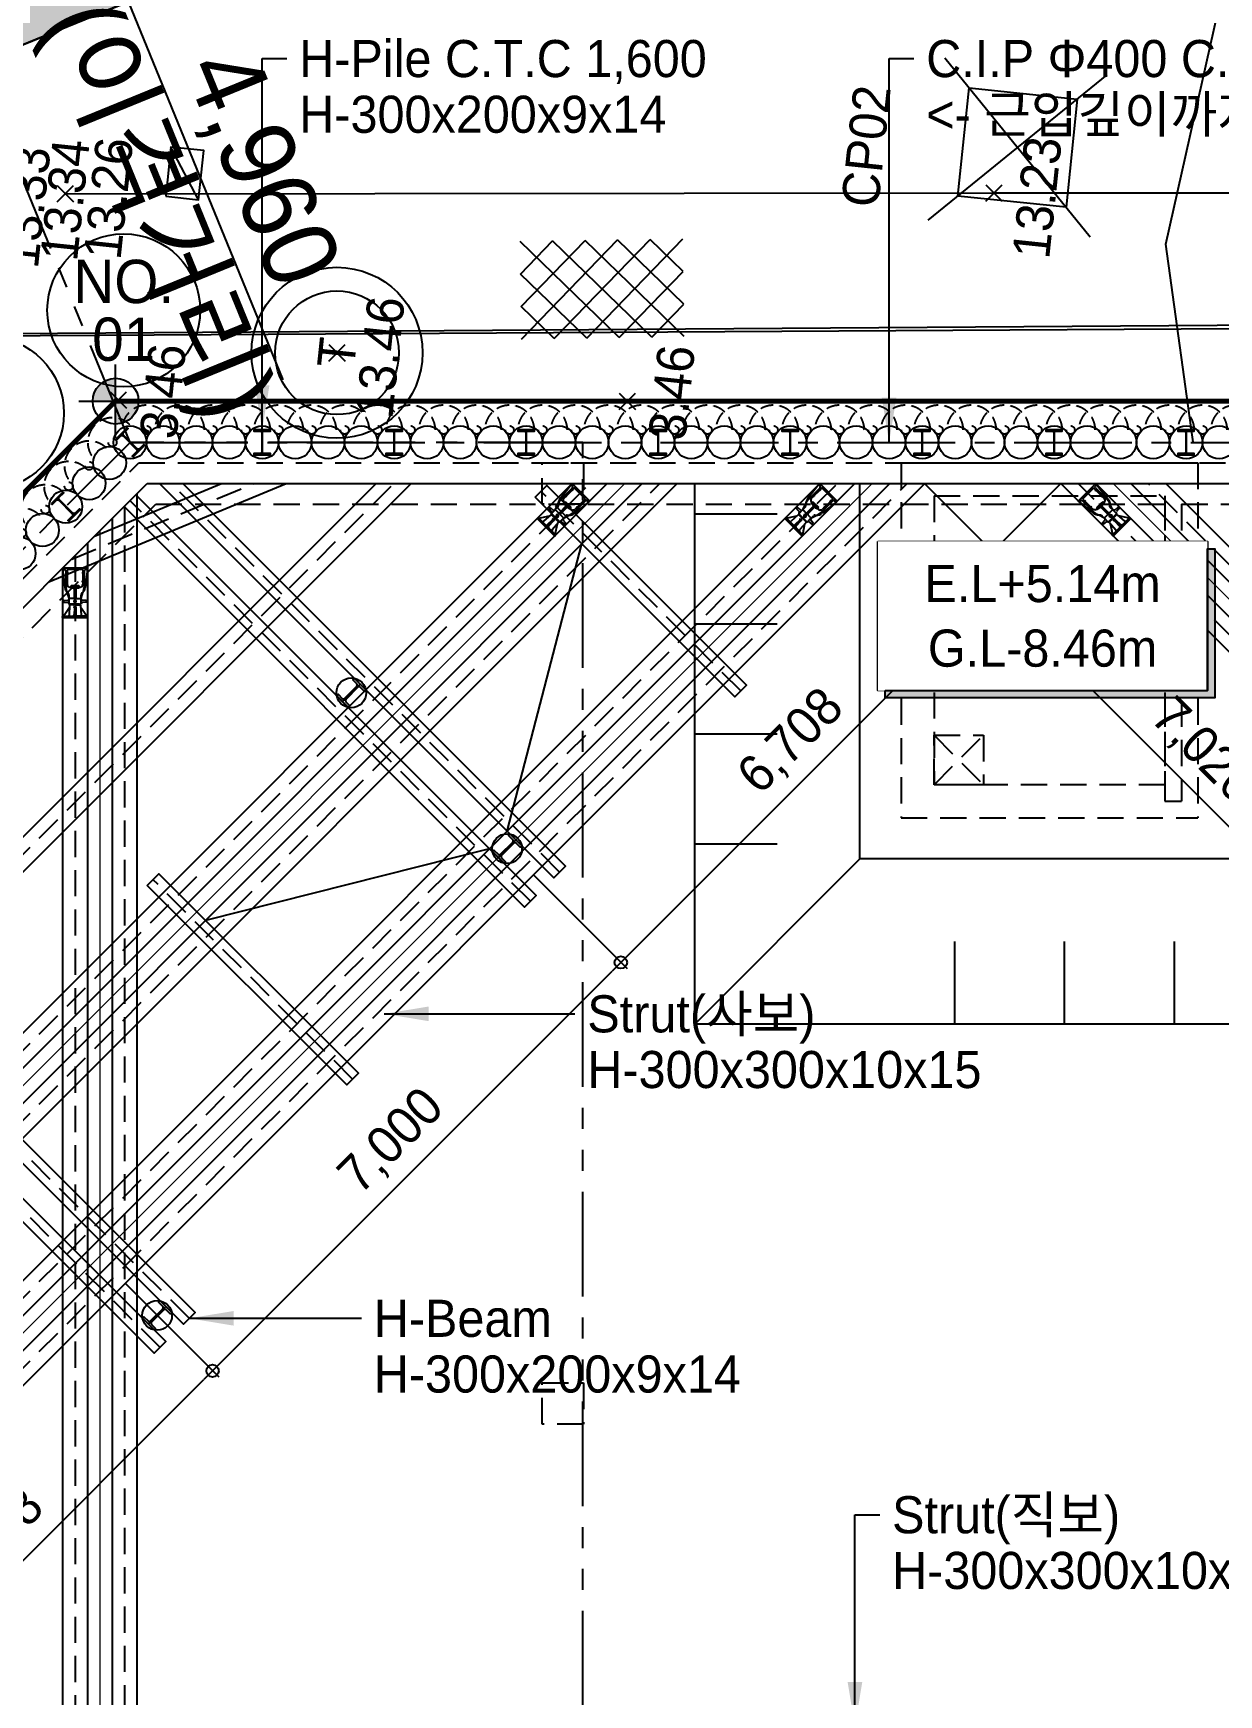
# Model space of a CAD drawing. Header units: millimetres. Extents: x 1073475 to 2890243, y -1340830 to -367733.
# Drawn here: x 1309718 to 1324089, y -425304 to -405165 of the extents above; entities that cross this region are included whole.
import ezdxf
from ezdxf.enums import TextEntityAlignment as Align
from ezdxf.xclip import XClip

# ---------------------------------------------------------------- set-up
doc = ezdxf.new("R2010")
doc.units = ezdxf.units.MM
doc.header["$LTSCALE"] = 50
doc.header["$XCLIPFRAME"] = 2
doc.header["$PDMODE"] = 3
doc.header["$PDSIZE"] = 100
for name, pattern in [('CENTER2', [28.575, 19.05, -3.175, 3.175, -3.175]), ('E-DIGLN01', [2, 0.9, -0.2, 0.9]), ('HIDDEN', [9.525, 6.35, -3.175]), ('HIDDEN2', [4.7625, 3.175, -1.5875]), ('PHANTOM', [63.5, 31.75, -6.35, 6.35, -6.35, 6.35, -6.35])]:
    doc.linetypes.add(name, pattern=pattern)
doc.layers.get('Defpoints').update_dxf_attribs({"color": 151})
doc.layers.add('_0', color=7, linetype='Continuous', lineweight=0)
for name, color, linetype in [('ANGLE', 1, 'Continuous'), ('C-DIM', 7, 'Continuous'), ('CEN', 1, 'CENTER2'), ('CIP', 1, 'Continuous'), ('CS-EXCV', 3, 'E-DIGLN01'), ('FIN', 5, 'Continuous'), ('H-BEAM', 5, 'Continuous'), ('H-BEAM-상부', 173, 'Continuous'), ('HPILE-300x200', 3, 'Continuous'), ('NO', 2, 'Continuous'), ('POST PILE', 6, 'Continuous'), ('SGR', 8, 'Continuous'), ('ST-CEN', 1, 'HIDDEN'), ('ST-CEN(상부 H-BEAM)', 1, 'HIDDEN'), ('ST-CEN(하부 H-BEAM)', 1, 'HIDDEN'), ('STRUT', 3, 'Continuous'), ('WALE-1', 3, 'Continuous'), ('건축', 233, 'HIDDEN'), ('구조물', 7, 'Continuous'), ('굴착고', 2, 'Continuous'), ('기준점', 5, 'Continuous'), ('단면', 4, 'Continuous'), ('대지경계선', 6, 'PHANTOM'), ('도로', 1, 'Continuous'), ('법면', 41, 'Continuous'), ('보도', 7, 'Continuous'), ('보도블럭', 7, 'Continuous'), ('상수도맨홀', 1, 'Continuous'), ('연속지적도', 32, 'Continuous'), ('우수받이', 5, 'Continuous'), ('유압JACK', 2, 'Continuous'), ('지하지장물_상수관로', 5, 'HIDDEN2'), ('지하지장물_전기관로', 1, 'HIDDEN2'), ('지하지장물_통신관로', 7, 'HIDDEN2'), ('측량점_높이', 8, 'Continuous'), ('측량점_심볼', 7, 'Continuous'), ('통신맨홀', 1, 'Continuous'), ('현황레벨', 7, 'Continuous')]:
    doc.layers.add(name, color=color, linetype=linetype)
doc.styles.get("Standard").update_dxf_attribs({"font": ''})
doc.styles.add('굴림체', font='')
doc.styles.add('돋움', font='')
doc.styles.get('Standard').set_extended_font_data('Dotum')
doc.styles.get('굴림체').set_extended_font_data('Dotum')
doc.styles.get('돋움').set_extended_font_data('Dotum')
doc.linetypes.add('CFZ008', pattern='A,0.9,-0.2,[106,KHCLINE.shx,S=0.00606,R=180,X=0,Y=0],0.9', length=2)
doc.linetypes.add('KT_LINE', pattern='A,12.7,-5.08,["KT",Standard,S=2.54,R=0,X=-2.54,Y=-1.27],-6.35', length=24.13)
doc.linetypes.add('POWER_LINE', pattern='A,12.7,-5.08,["POWER",Standard,S=2.54,R=0,X=-2.54,Y=-1.27],-6.35', length=24.13)
doc.linetypes.add('WATER_LINE', pattern='A,12.7,-5.08,["WATER",Standard,S=2.54,R=0,X=-2.54,Y=-1.27],-6.35', length=24.13)
doc.dimstyles.new('SAM-200-지시선', dxfattribs={"dimscale": 0.1, "dimtxt": 300, "dimasz": 360, "dimexe": 70, "dimexo": 0, "dimgap": 100, "dimtad": 1, "dimdec": 0, "dimzin": 0, "dimdsep": 46, "dimlunit": 6, "dimtxsty": '돋움', "dimcen": 100, "dimclrd": 1, "dimclre": 1, "dimclrt": 256, "dimadec": 0, "dimazin": 0, "dimtfac": 1, "dimtdec": 0, "dimtix": 1, "dimtmove": 2, "dimatfit": 3, "dimfxl": 70, "dimtolj": 1, "dimtzin": 0, "dimlwd": -1, "dimlwe": -1, "dimarcsym": 0})
doc.dimstyles.new('SAM-300', dxfattribs={"dimscale": 1.5, "dimtxt": 300, "dimasz": 100, "dimexe": 70, "dimexo": 0, "dimgap": 100, "dimtad": 1, "dimdec": 0, "dimzin": 0, "dimdsep": 46, "dimlunit": 6, "dimtxsty": '돋움', "dimblk": 'ORIGIN', "dimcen": 100, "dimclrd": 1, "dimclre": 1, "dimclrt": 7, "dimadec": 0, "dimazin": 0, "dimtfac": 1, "dimtdec": 0, "dimtix": 1, "dimtmove": 2, "dimatfit": 3, "dimfxl": 70, "dimtolj": 1, "dimtzin": 0, "dimlwd": -1, "dimlwe": -1, "dimarcsym": 0})

# ---------------------------------------------------------------- blocks, each defined once
blk = doc.blocks.new('A$405090834614')
at = {"color": 251}
for points in [[(170450, 141075), (172431, 139103)], [(170455, 139099), (172426, 141079)]]:
    blk.add_lwpolyline(points, dxfattribs=at)
blk.add_lwpolyline([(170780, 140746), (172098, 140749), (172101, 139432), (170784, 139429)], close=True, dxfattribs=at)
at = {"layer": '도로', "color": 251}
for p, q in [((169668, 151509), (169668, 151509)), ((169668, 151509), (170864, 140316)), ((170864, 140316), (172033, 129342))]:
    blk.add_line(p, q, dxfattribs=at)
at = {"layer": '보도', "color": 251}
for p, q in [((167249, 150606), (161018, 155591)), ((167884, 144470), (167249, 150606)), ((168720, 136691), (167884, 144470))]:
    blk.add_line(p, q, dxfattribs=at)
at = {"layer": '보도블럭', "color": 251}
for p, q in [((168499, 145823), (169817, 144792)), ((168547, 145432), (168891, 145871)), ((168595, 145040), (169282, 145918)), ((168643, 144649), (169674, 145966)), ((168891, 145871), (169769, 145183)), ((169282, 145918), (169721, 145575)), ((168547, 145432), (169865, 144401)), ((168690, 144257), (169721, 145575)), ((168595, 145040), (169912, 144009)), ((168738, 143866), (169769, 145183)), ((168643, 144649), (169521, 143961)), ((169129, 143914), (169817, 144792)), ((169521, 143961), (169865, 144401)), ((168690, 144257), (169129, 143914))]:
    blk.add_line(p, q, dxfattribs=at)
at = {"layer": '연속지적도', "color": 251}
for p, q in [((161008, 155684), (167228, 150654)), ((167228, 150654), (170018, 124364))]:
    blk.add_line(p, q, dxfattribs=at)
at = {"layer": '우수받이', "color": 251}
blk.add_lwpolyline([(169765, 150295), (169765, 149895), (170365, 149895), (170365, 150295)], close=True, dxfattribs=at)
blk.add_lwpolyline([(169765, 149895), (170365, 150295)], dxfattribs=at)
at = {"layer": '지하지장물_상수관로', "color": 251, "linetype": 'WATER_LINE', "ltscale": 3}
blk.add_lwpolyline([(165003, 177754), (176543, 74656), (179909, 44130), (180541, 14655)], dxfattribs=at)
at = {"layer": '지하지장물_전기관로', "color": 251, "linetype": 'POWER_LINE', "ltscale": 3}
blk.add_lwpolyline([(165368, 136915), (170465, 138180), (175788, 137564), (176957, 135844)], dxfattribs=at)
at = {"layer": '지하지장물_통신관로', "color": 251, "linetype": 'KT_LINE', "ltscale": 3}
blk.add_lwpolyline([(179973, 22140), (178340, 57330), (174617, 92638), (167709, 153756), (166514, 164057), (162819, 177078), (146292, 175121), (136183, 173575), (130490, 179990), (129558, 186301)], dxfattribs=at)
at = {"layer": '측량점_심볼', "color": 251}
for p in [(169668, 151509), (167249, 150606), (159976, 148961), (168098, 148031), (167884, 144470), (161804, 141487), (170864, 140316)]:
    blk.add_point(p, dxfattribs=at)
at = {"layer": '통신맨홀', "color": 251}
for radius in [1036, 750]:
    blk.add_circle((168098, 148031), radius, dxfattribs=at)
at = {"layer": '기준점', "color": 251, "style": '굴림체'}
blk.add_text('CP02', height=450, dxfattribs=at).set_placement((171264, 141918), align=Align.MIDDLE_CENTER)
at = {"layer": '상수도맨홀', "color": 251, "style": '굴림체'}
blk.add_text('T', height=450, dxfattribs=at).set_placement((168098, 148031), align=Align.MIDDLE)
at = {"layer": '측량점_높이', "color": 251, "style": '굴림체'}
for s, p in [('13.33', (169456, 152193)), ('13.34', (169594, 151731)), ('13.26', (169668, 151209)), ('13.46', (167249, 150306)), ('13.65', (159976, 148661)), ('13.46', (168098, 147731)), ('13.46', (167884, 144170)), ('13.56', (161804, 141187)), ('13.23', (170864, 140016))]:
    blk.add_text(s, height=450, dxfattribs=at).set_placement(p, align=Align.TOP_CENTER)
blk = doc.blocks.new('A$C415B026D')
at = {"layer": '건축', "color": 4}
for p, q in [((-16200, 0), (-12600, 0)), ((-16200, 0), (-16200, -4300)), ((-12600, 0), (-12600, -4300)), ((-15800, -400), (-13000, -400)), ((-15800, -400), (-15800, -3900)), ((-13000, -400), (-13000, -3900)), ((-13000, -3900), (-15800, -3900)), ((-16200, -4300), (-12600, -4300))]:
    blk.add_line(p, q, dxfattribs=at)
blk = doc.blocks.new('20240926 평면')
at = {"layer": '건축'}
for p, q in [((-5159, -5159), (0, 0)), ((0, 0), (25441, 0)), ((-4659, -5366), (207, -500)), ((207, -500), (12441, -500)), ((12441, -500), (12441, -4100)), ((12641, -500), (18441, -500)), ((12641, -500), (12641, -4100)), ((12441, -4100), (12641, -4100))]:
    blk.add_line(p, q, dxfattribs=at)
at = {"layer": '건축', "color": 4}
for p, q in [((9641, -3300), (10241, -3900)), ((9641, -3900), (10241, -3300))]:
    blk.add_line(p, q, dxfattribs=at)
at = {"layer": '건축', "color": 255}
blk.add_lwpolyline([(26141, -34840), (1135, -34840), (-5936, -27769), (-5936, -4908), (-280, 749), (26141, 749)], close=True, dxfattribs=at)
at = {"layer": '건축'}
for points in [[(5391, -500), (4891, -500), (4891, 0), (5391, 0)], [(5391, -11650), (4891, -11650), (4891, -11150), (5391, -11150)]]:
    blk.add_lwpolyline(points, close=True, dxfattribs=at)
at = {"layer": '건축', "color": 4}
blk.add_lwpolyline([(9641, -3300), (10241, -3300), (10241, -3900), (9641, -3900)], close=True, dxfattribs=at)
at = {"ltscale": 0.2}
blk.add_blockref('A$C415B026D', (25441, 0), dxfattribs=at)
blk = doc.blocks.new('A$C5B0247DC')
at = {"layer": '현황레벨'}
h = blk.add_hatch(color=256, dxfattribs=at)
h.paths.add_polyline_path([(0, 110.9, 0.414214), (-110.9, 0), (0, 0)])
h.paths.add_polyline_path([(0, 0), (0, -110.9, 0.414214), (110.9, 0)])
for p, q in [((0, -178.5), (0, 178.5)), ((-178.5, 0), (178.5, 0))]:
    blk.add_line(p, q, dxfattribs=at)
blk.add_circle((0, 0), 110.9, dxfattribs=at)
blk = doc.blocks.new('A$599346786921')
at = {"layer": '구조물', "ltscale": 0.2}
h = blk.add_hatch(color=254, dxfattribs=at)
h.dxf.hatch_style = 1
h.set_gradient(color1=(214, 214, 214), color2=(214, 214, 214))
h.paths.add_polyline_path([(189880, 4043), (128969, 153101), (129119, 153162), (47790, 352186), (48127, 352323), (40199, 371724), (39821, 372650), (39443, 373575), (39065, 374501), (38687, 375426), (38309, 376351), (37931, 377276), (37554, 378201), (37177, 379126), (36800, 380051), (36423, 380975), (36047, 381900), (35671, 382825), (35295, 383749), (34920, 384674), (34545, 385599), (34170, 386523), (33796, 387448), (33422, 388373), (33049, 389297), (32676, 390222), (32304, 391147), (31932, 392072), (31561, 392997), (31190, 393922), (30821, 394847), (30451, 395772), (30083, 396697), (29715, 397623), (29347, 398548), (28981, 399474), (28615, 400400), (28250, 401326), (27886, 402252), (27523, 403178), (27160, 404105), (26798, 405031), (26438, 405958), (26078, 406885), (25719, 407812), (25360, 408742), (25003, 409670), (24647, 410598), (24292, 411526), (23938, 412455), (23585, 413383), (23233, 414312), (22883, 415241), (22533, 416171), (22185, 417101), (21838, 418031), (21492, 418961), (21147, 419892), (20804, 420823), (20462, 421754), (20121, 422686), (19782, 423618), (19443, 424550), (19107, 425482), (18771, 426415), (18438, 427349), (18105, 428282), (17774, 429216), (17445, 430151), (17117, 431086), (16791, 432021), (16466, 432956), (16143, 433892), (15821, 434829), (15501, 435766), (15183, 436703), (14866, 437640), (14551, 438579), (14238, 439517), (13927, 440456), (13617, 441395), (13310, 442335), (13004, 443275), (12700, 444216), (12398, 445157), (12097, 446099), (11799, 447041), (11503, 447983), (11339, 448506), (0, 445440), (302, 444474), (605, 443509), (911, 442544), (1218, 441580), (1527, 440617), (1838, 439655), (2151, 438693), (2466, 437732), (2782, 436772), (3100, 435812), (3420, 434854), (3742, 433896), (4065, 432938), (4390, 431982), (4716, 431026), (5044, 430071), (5374, 429116), (5705, 428162), (6037, 427209), (6372, 426257), (6707, 425305), (7044, 424354), (7382, 423404), (7722, 422454), (8063, 421505), (8406, 420556), (8750, 419608), (9095, 418661), (9441, 417714), (9788, 416768), (10137, 415823), (10487, 414878), (10838, 413933), (11190, 412990), (11544, 412047), (11898, 411104), (12253, 410162), (12610, 409221), (12967, 408280), (13326, 407339), (13685, 406399), (14046, 405460), (14407, 404521), (14768, 403585), (15131, 402648), (15495, 401710), (15860, 400773), (16225, 399837), (16592, 398901), (16959, 397965), (17326, 397030), (17695, 396095), (18064, 395161), (18434, 394227), (18804, 393294), (19175, 392360), (19547, 391428), (19919, 390496), (20292, 389564), (20665, 388632), (21038, 387701), (21412, 386770), (21787, 385839), (22162, 384909), (22537, 383979), (22913, 383050), (23289, 382120), (23665, 381191), (24042, 380263), (24419, 379334), (24796, 378406), (25174, 377478), (25551, 376550), (25929, 375623), (26307, 374695), (26685, 373768), (27063, 372842), (27441, 371915), (27820, 370988), (28198, 370062), (28576, 369136), (28955, 368210), (29333, 367284), (37261, 347883), (37598, 348021), (118926, 148997), (119075, 149057), (179985, 0)])
at = {"layer": 'CS-EXCV', "linetype": 'CFZ008', "ltscale": 5, "flags": 128}
blk.add_lwpolyline([(189880, 4043), (128969, 153101), (129119, 153162), (47790, 352186), (48127, 352323), (40199, 371724), (39821, 372650), (39443, 373575), (39065, 374501), (38687, 375426), (38309, 376351), (37931, 377276), (37554, 378201), (37177, 379126), (36800, 380051), (36423, 380975), (36047, 381900), (35671, 382825), (35295, 383749), (34920, 384674), (34545, 385599), (34170, 386523), (33796, 387448), (33422, 388373), (33049, 389297), (32676, 390222), (32304, 391147), (31932, 392072), (31561, 392997), (31190, 393922), (30821, 394847), (30451, 395772), (30083, 396697), (29715, 397623), (29347, 398548), (28981, 399474), (28615, 400400), (28250, 401326), (27886, 402252), (27523, 403178), (27160, 404105), (26798, 405031), (26438, 405958), (26078, 406885), (25719, 407812), (25360, 408742), (25003, 409670), (24647, 410598), (24292, 411526), (23938, 412455), (23585, 413383), (23233, 414312), (22883, 415241), (22533, 416171), (22185, 417101), (21838, 418031), (21492, 418961), (21147, 419892), (20804, 420823), (20462, 421754), (20121, 422686), (19782, 423618), (19443, 424550), (19107, 425482), (18771, 426415), (18438, 427349), (18105, 428282), (17774, 429216), (17445, 430151), (17117, 431086), (16791, 432021), (16466, 432956), (16143, 433892), (15821, 434829), (15501, 435766), (15183, 436703), (14866, 437640), (14551, 438579), (14238, 439517), (13927, 440456), (13617, 441395), (13310, 442335), (13004, 443275), (12700, 444216), (12398, 445157), (12097, 446099), (11799, 447041), (11503, 447983), (11339, 448506), (0, 445440), (302, 444474), (605, 443509), (911, 442544), (1218, 441580), (1527, 440617), (1838, 439655), (2151, 438693), (2466, 437732), (2782, 436772), (3100, 435812), (3420, 434854), (3742, 433896), (4065, 432938), (4390, 431982), (4716, 431026), (5044, 430071), (5374, 429116), (5705, 428162), (6037, 427209), (6372, 426257), (6707, 425305), (7044, 424354), (7382, 423404), (7722, 422454), (8063, 421505), (8406, 420556), (8750, 419608), (9095, 418661), (9441, 417714), (9788, 416768), (10137, 415823), (10487, 414878), (10838, 413933), (11190, 412990), (11544, 412047), (11898, 411104), (12253, 410162), (12610, 409221), (12967, 408280), (13326, 407339), (13685, 406399), (14046, 405460), (14407, 404521), (14768, 403585), (15131, 402648), (15495, 401710), (15860, 400773), (16225, 399837), (16592, 398901), (16959, 397965), (17326, 397030), (17695, 396095), (18064, 395161), (18434, 394227), (18804, 393294), (19175, 392360), (19547, 391428), (19919, 390496), (20292, 389564), (20665, 388632), (21038, 387701), (21412, 386770), (21787, 385839), (22162, 384909), (22537, 383979), (22913, 383050), (23289, 382120), (23665, 381191), (24042, 380263), (24419, 379334), (24796, 378406), (25174, 377478), (25551, 376550), (25929, 375623), (26307, 374695), (26685, 373768), (27063, 372842), (27441, 371915), (27820, 370988), (28198, 370062), (28576, 369136), (28955, 368210), (29333, 367284), (37261, 347883), (37598, 348021), (118926, 148997), (119075, 149057), (179985, 0)], close=True, dxfattribs=at)
blk = doc.blocks.new('A$C1D3235D9')
at = {"layer": 'SGR', "linetype": 'HIDDEN2'}
blk.add_circle((0, 0), 50, dxfattribs=at)
blk.add_arc((0, 0), 300, 0, 180, dxfattribs=at)
blk = doc.blocks.new('h-200')
at = {"layer": 'HPILE-300x200'}
blk.add_line((0, -150), (0, 150), dxfattribs=at)
blk.add_lwpolyline([(-100, 150), (-100, 136), (-24.5, 136, -0.4142136), (-4.5, 116), (-4.5, -116, -0.4142136), (-24.5, -136), (-100, -136), (-100, -150), (100, -150), (100, -136), (24.5, -136, -0.4142136), (4.5, -116), (4.5, 116, -0.4142136), (24.5, 136), (100, 136), (100, 150)], format="xyb", close=True, dxfattribs=at)
blk = doc.blocks.new('CIP')
at = {"layer": 'CIP'}
for centre in [(0, 0), (400, 0), (800, 0), (1200, 0)]:
    blk.add_circle(centre, 200, dxfattribs=at)
at = {"layer": 'HPILE-300x200'}
blk.add_blockref('h-200', (1200, 0), dxfattribs=at)
at = {"layer": 'SGR', "linetype": 'HIDDEN2'}
for p in [(-200, 150), (200, 150), (600, 150), (1000, 150)]:
    blk.add_blockref('A$C1D3235D9', p, dxfattribs=at)
blk = doc.blocks.new('_Origin')
at = {"color": 0, "linetype": 'ByBlock', "lineweight": -2}
blk.add_line((0, 0), (-1, 0), dxfattribs=at)
blk.add_circle((0, 0), 0.5, dxfattribs=at)
blk = doc.blocks.new('*D776')
at = {"layer": 'C-DIM', "color": 1, "ltscale": 0.2, "transparency": 16777216}
for p, q in [((1322174, -410624), (1321039, -411759)), ((1321220, -411791), (1325976, -416547)), ((1327142, -415592), (1326008, -416727))]:
    blk.add_line(p, q, dxfattribs=at)
at = {"layer": 'Defpoints', "color": 0, "ltscale": 0.2, "transparency": 16777216}
for p in [(1322174, -410624), (1327142, -415592), (1326082, -416653)]:
    blk.add_point(p, dxfattribs=at)
at = {"layer": 'C-DIM', "color": 1, "ltscale": 0.2, "transparency": 16777216, "xscale": 150, "yscale": 150, "zscale": 150}
for p, rotation in [((1321114, -411685), 135.0000000023582), ((1326082, -416653), 315.0000000023583)]:
    blk.add_blockref('_Origin', p, dxfattribs=dict(at, rotation=rotation))
at = {"layer": 'C-DIM', "color": 7, "ltscale": 0.2, "transparency": 16777216, "insert": (1323894, -413873), "char_height": 450, "attachment_point": 5, "rotation": 315, "style": '돋움'}
blk.add_mtext('\\A1;7,026', dxfattribs=at)
blk = doc.blocks.new('*D785')
at = {"layer": 'C-DIM', "color": 1, "ltscale": 0.2, "transparency": 16777216}
for p, q in [((1320524, -410624), (1321659, -411759)), ((1316947, -416322), (1321479, -411791)), ((1315781, -415368), (1316916, -416502))]:
    blk.add_line(p, q, dxfattribs=at)
at = {"layer": 'Defpoints', "color": 0, "ltscale": 0.2, "transparency": 16777216}
for p in [(1320524, -410624), (1321585, -411685), (1315781, -415368)]:
    blk.add_point(p, dxfattribs=at)
at = {"layer": 'C-DIM', "color": 1, "ltscale": 0.2, "transparency": 16777216, "xscale": 150, "yscale": 150, "zscale": 150}
for p, rotation in [((1321585, -411685), 44.99999999764176), ((1316841, -416428), 224.9999999976418)]:
    blk.add_blockref('_Origin', p, dxfattribs=dict(at, rotation=rotation))
at = {"layer": 'C-DIM', "color": 7, "ltscale": 0.2, "transparency": 16777216, "insert": (1318917, -413760), "char_height": 450, "attachment_point": 5, "rotation": 45, "style": '돋움'}
blk.add_mtext('\\A1;6,708', dxfattribs=at)
blk = doc.blocks.new('*D786')
at = {"layer": 'C-DIM', "color": 1, "ltscale": 0.2, "transparency": 16777216}
for p, q in [((1310831, -420317), (1311966, -421452)), ((1307254, -426015), (1311786, -421484)), ((1306088, -425061), (1307223, -426196))]:
    blk.add_line(p, q, dxfattribs=at)
at = {"layer": 'Defpoints', "color": 0, "ltscale": 0.2, "transparency": 16777216}
for p in [(1310831, -420317), (1311892, -421378), (1306088, -425061)]:
    blk.add_point(p, dxfattribs=at)
at = {"layer": 'C-DIM', "color": 1, "ltscale": 0.2, "transparency": 16777216, "xscale": 150, "yscale": 150, "zscale": 150}
for p, rotation in [((1311892, -421378), 44.99999999764176), ((1307148, -426121), 224.9999999976418)]:
    blk.add_blockref('_Origin', p, dxfattribs=dict(at, rotation=rotation))
at = {"layer": 'C-DIM', "color": 7, "ltscale": 0.2, "transparency": 16777216, "insert": (1309224, -423454), "char_height": 450, "attachment_point": 5, "rotation": 45, "style": '돋움'}
blk.add_mtext('\\A1;6,708', dxfattribs=at)
blk = doc.blocks.new('*D787')
at = {"layer": 'C-DIM', "color": 1, "ltscale": 0.2, "transparency": 16777216}
for p, q in [((1315781, -415368), (1316916, -416502)), ((1311998, -421272), (1316735, -416534)), ((1310831, -420317), (1311966, -421452))]:
    blk.add_line(p, q, dxfattribs=at)
at = {"layer": 'Defpoints', "color": 0, "ltscale": 0.2, "transparency": 16777216}
for p in [(1315781, -415368), (1316841, -416428), (1310831, -420317)]:
    blk.add_point(p, dxfattribs=at)
at = {"layer": 'C-DIM', "color": 1, "ltscale": 0.2, "transparency": 16777216, "xscale": 150, "yscale": 150, "zscale": 150}
for p, rotation in [((1316841, -416428), 44.99999999764176), ((1311892, -421378), 224.9999999976418)]:
    blk.add_blockref('_Origin', p, dxfattribs=dict(at, rotation=rotation))
at = {"layer": 'C-DIM', "color": 7, "ltscale": 0.2, "transparency": 16777216, "insert": (1314071, -418607), "char_height": 450, "attachment_point": 5, "rotation": 45, "style": '돋움'}
blk.add_mtext('\\A1;7,000', dxfattribs=at)
blk = doc.blocks.new('A$C26452653')
at = {"layer": '유압JACK'}
for p, q in [((0, 600), (0, 587)), ((0, 600), (300, 600)), ((300, 600), (0, 600)), ((5, 582), (62, 582)), ((5, 582), (150, 582)), ((5, 582), (125, 582)), ((9, 582), (82, 471)), ((17, 413), (64, 417)), ((83, 450), (77, 568)), ((77, 434), (77, 432)), ((77, 432), (77, 372)), ((150, 438), (81, 438)), ((150, 444), (89, 444)), ((95, 444), (95, 438)), ((95, 444), (205, 444)), ((95, 438), (205, 438)), ((98, 444), (98, 438)), ((295, 582), (139, 582)), ((142, 479), (140, 567)), ((150, 444), (211, 444)), ((150, 438), (218, 438)), ((158, 479), (160, 567)), ((295, 582), (175, 582)), ((202, 444), (202, 438)), ((205, 444), (205, 438)), ((217, 450), (223, 568)), ((291, 582), (218, 471)), ((222, 434), (222, 432)), ((222, 432), (222, 372)), ((282, 413), (236, 417)), ((295, 582), (238, 582)), ((300, 600), (300, 587)), ((0, 13), (26, 234)), ((17, 393), (64, 389)), ((40, 33), (40, 244)), ((77, 363), (54, 296)), ((70, 311), (57, 299)), ((77, 374), (77, 372)), ((77, 373), (77, 372)), ((133, 368), (77, 368)), ((77, 368), (77, 327)), ((150, 368), (81, 368)), ((92, 226), (92, 221)), ((92, 226), (207, 226)), ((92, 221), (207, 221)), ((98, 234), (98, 226)), ((98, 226), (197, 226)), ((101, 235), (101, 226)), ((102, 226), (102, 221)), ((103, 226), (103, 221)), ((103, 221), (195, 221)), ((103, 218), (103, 213)), ((103, 218), (195, 218)), ((103, 213), (197, 213)), ((105, 221), (105, 218)), ((133, 368), (222, 368)), ((141, 247), (141, 360)), ((141, 341), (159, 341)), ((141, 259), (159, 259)), ((150, 368), (218, 368)), ((159, 247), (159, 360)), ((195, 221), (197, 221)), ((195, 221), (195, 218)), ((195, 218), (197, 218)), ((197, 226), (197, 221)), ((197, 226), (197, 221)), ((197, 226), (197, 221)), ((197, 226), (202, 226)), ((197, 218), (197, 213)), ((199, 235), (199, 226)), ((202, 234), (202, 226)), ((207, 226), (207, 221)), ((222, 374), (222, 372)), ((222, 373), (222, 372)), ((222, 368), (222, 327)), ((222, 363), (246, 296)), ((230, 311), (243, 299)), ((282, 393), (236, 389)), ((260, 33), (260, 244)), ((300, 13), (274, 234)), ((0, 13), (0, 0)), ((0, 0), (300, 0)), ((5, 18), (25, 18)), ((56, 21), (56, 199)), ((56, 168), (60, 168)), ((56, 153), (60, 153)), ((56, 63), (60, 63)), ((56, 48), (60, 48)), ((59, 18), (241, 18)), ((60, 168), (60, 153)), ((60, 48), (60, 63)), ((240, 168), (240, 153)), ((244, 168), (240, 168)), ((244, 153), (240, 153)), ((244, 63), (240, 63)), ((240, 48), (240, 63)), ((244, 48), (240, 48)), ((244, 21), (244, 199)), ((295, 18), (275, 18)), ((300, 13), (300, 0))]:
    blk.add_line(p, q, dxfattribs=at)
for centre, radius, start, end in [((5, 587), 5, 180, 270), ((17, 403), 10, 90, 270), ((62, 567), 15, 3, 90), ((62, 432), 15, 274.7636, 0), ((81, 434), 4, 90, 180), ((89, 450), 6, 183, 270), ((125, 567), 15, 1.2674, 90), ((132, 479), 10, 270, 1.2674), ((150, 403), 15, 90, 270), ((150, 403), 10, 90, 270), ((150, 403), 15, 270, 90), ((150, 403), 10, 270, 90), ((168, 479), 10, 178.7326, 270), ((175, 567), 15, 90, 178.7326), ((211, 450), 6, 270, 357), ((218, 434), 4, 0, 90), ((237, 432), 15, 180, 265.2364), ((238, 567), 15, 90, 177), ((282, 403), 10, 270, 90), ((295, 587), 5, 270, 0), ((135, 221), 110, 135, 172.9969), ((150, 236), 110, 135.3602, 180), ((81, 199), 25, 119.7623, 180), ((62, 374), 15, 0, 85.2364), ((150, 79), 164, 90, 119.7623), ((57, 327), 20, 315.3602, 0), ((81, 372), 4, 180, 270), ((133, 360), 7.5, 0, 90), ((136, 247), 5, 274.7518, 0), ((150, 79), 164, 60.2377, 90), ((166, 360), 7.5, 90, 180), ((164, 247), 5, 180, 265.2482), ((218, 372), 4, 270, 0), ((237, 374), 15, 94.7636, 180), ((242, 327), 20, 180, 224.6398), ((150, 236), 110, 0, 44.6398), ((219, 199), 25, 0, 60.2377), ((165, 221), 110, 7.0031, 45), ((5, 13), 5, 90, 180), ((25, 33), 15, 270, 0), ((59, 21), 3, 180, 270), ((241, 21), 3, 270, 0), ((275, 33), 15, 180, 270), ((295, 13), 5, 0, 90)]:
    blk.add_arc(centre, radius, start, end, dxfattribs=at)
blk = doc.blocks.new('Post')
at = {"layer": 'POST PILE'}
blk.add_line((0, 150), (0, -150), dxfattribs=at)
blk.add_lwpolyline([(-100, -150), (-100, -125), (-29.5, -125, 0.4142136), (-9.5, -105), (-9.5, 105, 0.4142136), (-29.5, 125), (-100, 125), (-100, 150), (100, 150), (100, 125), (29.5, 125, 0.4142136), (9.5, 105), (9.5, -105, 0.4142136), (29.5, -125), (100, -125), (100, -150)], format="xyb", close=True, dxfattribs=at)
blk.add_circle((0, 0), 180.3, dxfattribs=at)

msp = doc.modelspace()

# ---------------------------------------------------------------- linework, layer by layer
at = {"layer": 'C-DIM', "color": 1, "ltscale": 0.2, "true_color": 0xe60000}
for p, q in [((1309018.1, -405536.6), (1310999, -404727.1)), ((1310869.4, -404780.1), (1312744.1, -409367.7))]:
    msp.add_line(p, q, dxfattribs=at)
at = {"layer": 'NO'}
msp.add_circle((1310815.3, -408524), 926.8, dxfattribs=at)
at = {"layer": 'WALE-1'}
msp.add_lwpolyline([(1310975.6, -410324.2), (1337360.4, -410324.2), (1337360.4, -444524.2), (1312375.6, -444524.2), (1305787.7, -437936.3), (1305787.7, -415512.1)], close=True, dxfattribs=at)

# ---------------------------------------------------------------- block references
ref = msp.add_blockref('A$405090834614', (1442878.4, -591810.2), dxfattribs=dict(rotation=83.9464212542183))
XClip(ref).set_block_clipping_path([(87977.8492422819, 202827.7349661703), (102823.6229538787, 62839.0134570275), (213801.3092563641, 74608.173144479), (198955.5355447673, 214596.8946536218)])

# ---------------------------------------------------------------- texts
at = {"layer": 'C-DIM', "color": 7, "style": '돋움'}
for s, p in [('H-Pile C.T.C 1,600', (1312942.7, -405472.7)), ('C.I.P Φ400 C.T.C 400', (1320542.7, -405472.7)), ('H-300x200x9x14', (1312942.7, -406147.7)), ('<- 근입깊이까지 시공', (1320542.7, -406147.7))]:
    msp.add_text(s, height=450, dxfattribs=at).set_placement(p, align=Align.MIDDLE_LEFT)
at = {"layer": 'C-DIM', "color": 1, "ltscale": 0.2, "true_color": 0xe60000, "char_height": 900, "attachment_point": 5, "rotation": 292.22667, "style": '돋움'}
for s, insert in [('\\A1;(이격거리)', (1311146.9, -407343.5)), ('\\A1;4,960', (1312434, -406817.5))]:
    msp.add_mtext(s, dxfattribs=dict(at, insert=insert))
at = {"layer": 'NO', "style": '돋움'}
for s, p in [('NO.', (1310815.3, -408174)), ('01', (1310815.3, -408874))]:
    msp.add_text(s, height=525, dxfattribs=at).set_placement(p, align=Align.MIDDLE_CENTER)

# ---------------------------------------------------------------- leaders
at = {"layer": 'C-DIM'}
msp.add_leader([(1312492.7, -409974.2), (1312492.7, -405472.7), (1312792.7, -405472.7)], dimstyle='SAM-200-지시선', override={"dimscale": 1.5}, dxfattribs=at)

# ---------------------------------------------------------------- next in the draw order: wipeouts: each hides what was drawn before it
at = {"ltscale": 1.5}
msp.add_wipeout([(1310892.7, -410124.2), (1337610.4, -410124.2), (1337610.4, -444724.2), (1312292.7, -444724.2), (1305587.7, -438019.2), (1305587.7, -415429.2)], dxfattribs=at)

# ---------------------------------------------------------------- next in the draw order: hatches: boundary and pattern name
at = {"layer": '굴착고'}
msp.add_hatch(color=256, dxfattribs=at).paths.add_polyline_path([(1320046.7, -413132.3), (1323950.7, -413132.3), (1323950.7, -411414.8), (1324040.7, -411414.8), (1324040.7, -413222.3), (1320046.7, -413222.3)])

# ---------------------------------------------------------------- next in the draw order: linework, layer by layer
at = {"layer": '_0'}
for p, q in [((1306087.7, -424424.2), (1319887.7, -410624.2)), ((1306087.7, -421424.2), (1316887.7, -410624.2)), ((1337060.4, -424873.9), (1322810.7, -410624.2)), ((1310524.9, -411199.1), (1310524.9, -442249.3))]:
    msp.add_line(p, q, dxfattribs=at)
at = {"layer": 'ANGLE', "ltscale": 0.2}
for points in [[(1315462.6, -414837.2), (1316369.6, -411354.5)], [(1315250.4, -415049.3), (1311805.9, -415918.1)]]:
    msp.add_lwpolyline(points, dxfattribs=at)
at = {"layer": 'CEN', "color": 8, "ltscale": 1.5}
msp.add_line((1310892.7, -410124.2), (1336687.7, -410124.2), dxfattribs=at)
msp.add_lwpolyline([(1337610.4, -444724.2), (1312292.7, -444724.2), (1305587.7, -438019.2), (1305587.7, -415429.2), (1310892.7, -410124.2), (1337610.4, -410124.2)], dxfattribs=at)
at = {"layer": 'CIP'}
for centre in [(1310892.7, -410124.2), (1310643.5, -410373.4), (1310396, -410620.9)]:
    msp.add_circle(centre, 200, dxfattribs=at)
at = {"layer": 'H-BEAM'}
for points in [[(1311532.4, -410624.2), (1316169.7, -415261.5), (1316028.2, -415402.9), (1311249.6, -410624.2)], [(1310821.1, -410902.9), (1315674.7, -415756.4), (1315816.1, -415615), (1310962.6, -410761.5)], [(1306366.4, -415357.7), (1311679.5, -420670.8), (1311538.1, -420812.3), (1306224.9, -415499.1)], [(1306087.7, -416068.9), (1311184.6, -421165.8), (1311326, -421024.4), (1306087.7, -415786.1)]]:
    msp.add_lwpolyline(points, dxfattribs=at)
at = {"layer": 'H-BEAM-상부'}
for points in [[(1315803.9, -410788.8), (1315945.3, -410647.3), (1318364.6, -413066.6), (1318223.1, -413208), (1315803.9, -410788.8)], [(1311098.8, -415493.9), (1311240.2, -415352.5), (1313659.4, -417771.7), (1313518, -417913.1), (1311098.8, -415493.9)]]:
    msp.add_lwpolyline(points, dxfattribs=at)
at = {"layer": 'NO'}
msp.add_circle((1309164.2, -409771.1), 926.8, dxfattribs=at)
at = {"layer": 'ST-CEN'}
for p, q in [((1306087.7, -418624.2), (1314087.7, -410624.2)), ((1306087.7, -424848.5), (1320311.9, -410624.2)), ((1306087.7, -423999.9), (1319463.4, -410624.2)), ((1306087.7, -421848.5), (1317311.9, -410624.2)), ((1306087.7, -420999.9), (1316463.4, -410624.2)), ((1337060.4, -425298.2), (1322386.4, -410624.2)), ((1337060.4, -424449.6), (1323235, -410624.2)), ((1310824.9, -410899.1), (1310824.9, -442549.3)), ((1310224.9, -411499.1), (1310224.9, -441949.3))]:
    msp.add_line(p, q, dxfattribs=at)
msp.add_lwpolyline([(1310185.6, -411538.4), (1312392.7, -410624.2)], dxfattribs=at)
at = {"layer": 'ST-CEN(상부 H-BEAM)'}
for p, q in [((1318293.8, -413137.3), (1315874.6, -410718.1)), ((1313588.7, -417842.4), (1311169.5, -415423.2))]:
    msp.add_line(p, q, dxfattribs=at)
at = {"layer": 'ST-CEN(하부 H-BEAM)'}
for p, q in [((1316099, -415332.2), (1311391, -410624.2)), ((1315745.4, -415685.7), (1310891.8, -410832.2)), ((1311608.8, -420741.5), (1306295.7, -415428.4)), ((1311255.3, -421095.1), (1306087.7, -415927.5))]:
    msp.add_line(p, q, dxfattribs=at)
at = {"layer": 'STRUT'}
for p, q in [((1306087.7, -418836.3), (1314299.8, -410624.2)), ((1306087.7, -418412.1), (1313875.6, -410624.2)), ((1306087.7, -424636.3), (1320099.8, -410624.2)), ((1306087.7, -425060.6), (1320524.1, -410624.2)), ((1306087.7, -424212.1), (1319675.6, -410624.2)), ((1306087.7, -423787.8), (1319251.3, -410624.2)), ((1306087.7, -421636.3), (1317099.8, -410624.2)), ((1306087.7, -422060.6), (1317524.1, -410624.2)), ((1306087.7, -421212.1), (1316675.6, -410624.2)), ((1306087.7, -420787.8), (1316251.3, -410624.2)), ((1337060.4, -425510.3), (1322174.3, -410624.2)), ((1337060.4, -425086), (1322598.6, -410624.2)), ((1337060.4, -424661.8), (1323022.8, -410624.2)), ((1337060.4, -424237.5), (1323447.1, -410624.2))]:
    msp.add_line(p, q, dxfattribs=at)
at = {"layer": 'STRUT', "color": 4}
for p, q in [((1310974.9, -410749.1), (1310974.9, -442699.3)), ((1310674.9, -411049.1), (1310674.9, -442399.3)), ((1310374.9, -411349.1), (1310374.9, -442099.3)), ((1310074.9, -411649.1), (1310074.9, -441799.3))]:
    msp.add_line(p, q, dxfattribs=at)
at = {"layer": 'STRUT', "ltscale": 0.2}
for points in [[(1309908.4, -411815.6), (1312784.7, -410624.2)], [(1310462.8, -411261.3), (1312000.7, -410624.2)]]:
    msp.add_lwpolyline(points, dxfattribs=at)
at = {"layer": 'WALE-1'}
msp.add_lwpolyline([(1311099.8, -410624.2), (1337060.4, -410624.2), (1337060.4, -444224.2), (1312499.8, -444224.2), (1306087.7, -437812.1), (1306087.7, -415636.3)], close=True, dxfattribs=at)
at = {"layer": '굴착고'}
msp.add_lwpolyline([(1319956.7, -411324.8), (1323950.7, -411324.8), (1323950.7, -413132.3), (1319956.7, -413132.3)], close=True, dxfattribs=at)
at = {"layer": '단면', "linetype": 'PHANTOM', "ltscale": 0.8}
msp.add_lwpolyline([(1316379.6, -445877.7), (1316379.6, -410124.2), (1310892.7, -410124.2), (1302542.5, -389689.8)], dxfattribs=at)
at = {"layer": '대지경계선', "const_width": 60}
msp.add_lwpolyline([(1305059.8, -415282), (1310716.7, -409625.2), (1337137.7, -409625.2), (1337137.7, -445214.2), (1312130.9, -445214.2), (1305059.8, -438143.1), (1305059.8, -415282)], dxfattribs=at)
at = {"layer": '법면'}
for p, q in [((1317737.7, -410990.9), (1318737.7, -410990.9)), ((1317737.7, -412324.2), (1318737.7, -412324.2)), ((1317737.7, -413657.5), (1318737.7, -413657.5)), ((1317737.7, -414990.9), (1318737.7, -414990.9)), ((1320887.7, -417174.2), (1320887.7, -416174.2)), ((1322221, -417174.2), (1322221, -416174.2)), ((1323554.4, -417174.2), (1323554.4, -416174.2))]:
    msp.add_line(p, q, dxfattribs=at)
for points in [[(1326337.7, -410624.2), (1326337.7, -417174.2), (1317737.7, -417174.2), (1317737.7, -410624.2)], [(1324337.7, -410624.2), (1324337.7, -415174.2), (1319737.7, -415174.2), (1319737.7, -410624.2)], [(1317737.7, -417174.2), (1319737.7, -415174.2)]]:
    msp.add_lwpolyline(points, dxfattribs=at)

# ---------------------------------------------------------------- next in the draw order: block references
ref = msp.add_blockref('A$599346786921', (1635827.1, -451802.1), dxfattribs=dict(rotation=89.99999999999997))
XClip(ref).set_block_clipping_path([(-31130.9029320666, 244593.7349602489), (80469.0969639979, 385367.4510682649)])
at = {"layer": 'FIN'}
for p, rotation in [((1311292.7, -410124.2), 359.9999999930079), ((1312892.7, -410124.2), 359.9999999930079), ((1314492.7, -410124.2), 359.9999999930079), ((1316092.7, -410124.2), 359.9999999930079), ((1317692.7, -410124.2), 359.9999999930079), ((1319292.7, -410124.2), 359.9999999930079), ((1320892.7, -410124.2), 359.9999999930079), ((1322492.7, -410124.2), 359.9999999930079), ((1324092.7, -410124.2), 359.9999999930079), ((1309264.6, -411752.3), 45.00000000673039)]:
    msp.add_blockref('CIP', p, dxfattribs=dict(at, rotation=rotation))
at = {"layer": 'HPILE-300x200', "rotation": 45.00000000673039}
msp.add_blockref('h-200', (1310892.7, -410124.2), dxfattribs=at)
at = {"layer": 'POST PILE', "rotation": 314.9999999999966}
for p in [(1313573.7, -413160.4), (1315462.6, -415049.3), (1311219.9, -420706.2)]:
    msp.add_blockref('Post', p, dxfattribs=at)
at = {"layer": 'SGR', "linetype": 'HIDDEN2', "rotation": 45.00000000673039}
for p in [(1310678.9, -410125.9), (1310396, -410408.8), (1310148.5, -410656.3)]:
    msp.add_blockref('A$C1D3235D9', p, dxfattribs=at)
at = {"layer": '건축', "rotation": 359.9999999965022}
msp.add_blockref('20240926 평면', (1310996.3, -410374.2), dxfattribs=at)
at = {"layer": '유압JACK'}
for p, rotation in [((1316463.4, -410836.3), 134.9999999994085), ((1319463.4, -410836.3), 134.9999999994085), ((1310374.9, -411649.1), 180.0000000000137)]:
    msp.add_blockref('A$C26452653', p, dxfattribs=dict(at, rotation=rotation))
at = {"layer": '유압JACK', "xscale": -1, "rotation": 225.0000000005915}
msp.add_blockref('A$C26452653', (1322386.4, -410836.3), dxfattribs=at)
at = {"layer": '현황레벨', "xscale": 2.499999999941792, "yscale": 2.499999999941792, "zscale": 2.499999999941792}
msp.add_blockref('A$C5B0247DC', (1310716.7, -409625.2), dxfattribs=at)

# ---------------------------------------------------------------- next in the draw order: texts
at = {"layer": 'C-DIM', "color": 7, "style": '돋움'}
for s, p in [('Strut(사보)', (1316434.8, -417050.9)), ('H-300x300x10x15', (1316434.8, -417725.9)), ('H-Beam', (1313846, -420741.5)), ('H-300x200x9x14', (1313846, -421416.5)), ('Strut(직보)', (1320128.9, -423122.2)), ('H-300x300x10x15', (1320128.9, -423797.2))]:
    msp.add_text(s, height=450, dxfattribs=at).set_placement(p, align=Align.MIDDLE_LEFT)

# ---------------------------------------------------------------- next in the draw order: dimensions: what is measured, and where the dimension line sits
at = {"layer": 'C-DIM', "ltscale": 0.2}
for base, p1, p2, angle, picture, middle in [((1321584.7, -411684.9), (1315780.8, -415367.5), (1320524.1, -410624.2), 45, '*D785', (1318917, -413760.5)), ((1326081.8, -416653), (1322174.3, -410624.2), (1327142.5, -415592.4), 315, '*D776', (1323893.8, -413872.9)), ((1316841.4, -416428.2), (1310831, -420317.3), (1315780.8, -415367.5), 45, '*D787', (1314070.5, -418607)), ((1311891.7, -421377.9), (1306087.7, -425060.6), (1310831, -420317.3), 45, '*D786', (1309224, -423453.6))]:
    dim = msp.add_linear_dim(base=base, p1=p1, p2=p2, angle=angle, dimstyle='SAM-300', dxfattribs=at)
    dim.commit()
    dim.dimension.update_dxf_attribs({"geometry": picture, "text_midpoint": middle})

# ---------------------------------------------------------------- next in the draw order: leaders
at = {"layer": 'C-DIM'}
for points in [[(1320092.7, -410124.2), (1320092.7, -405472.7), (1320392.7, -405472.7)], [(1313972.6, -417050.9), (1315984.8, -417050.9), (1316284.8, -417050.9)], [(1311608.8, -420741.5), (1313396, -420741.5), (1313696, -420741.5)], [(1319678.9, -425689.1), (1319678.9, -423122.2), (1319978.9, -423122.2)]]:
    msp.add_leader(points, dimstyle='SAM-200-지시선', override={"dimscale": 1.5}, dxfattribs=at)

# ---------------------------------------------------------------- next in the draw order: wipeouts: each hides what was drawn before it
msp.add_wipeout([(1319956.7, -411324.8), (1323950.7, -411324.8), (1323950.7, -413132.3), (1319956.7, -413132.3)]).dxf.layer = '굴착고'

# ---------------------------------------------------------------- next in the draw order: linework, layer by layer
at = {"layer": '굴착고'}
msp.add_lwpolyline([(1320046.7, -413132.3), (1323950.7, -413132.3), (1323950.7, -411414.8), (1324040.7, -411414.8), (1324040.7, -413222.3), (1320046.7, -413222.3)], close=True, dxfattribs=at)

# ---------------------------------------------------------------- next in the draw order: texts
at = {"layer": '굴착고', "style": '돋움'}
for s, p in [('E.L+5.14m', (1321953.7, -411839)), ('G.L-8.46m', (1321953.7, -412618.1))]:
    msp.add_text(s, height=450, dxfattribs=at).set_placement(p, align=Align.MIDDLE)

doc.saveas('drawing.dxf')
